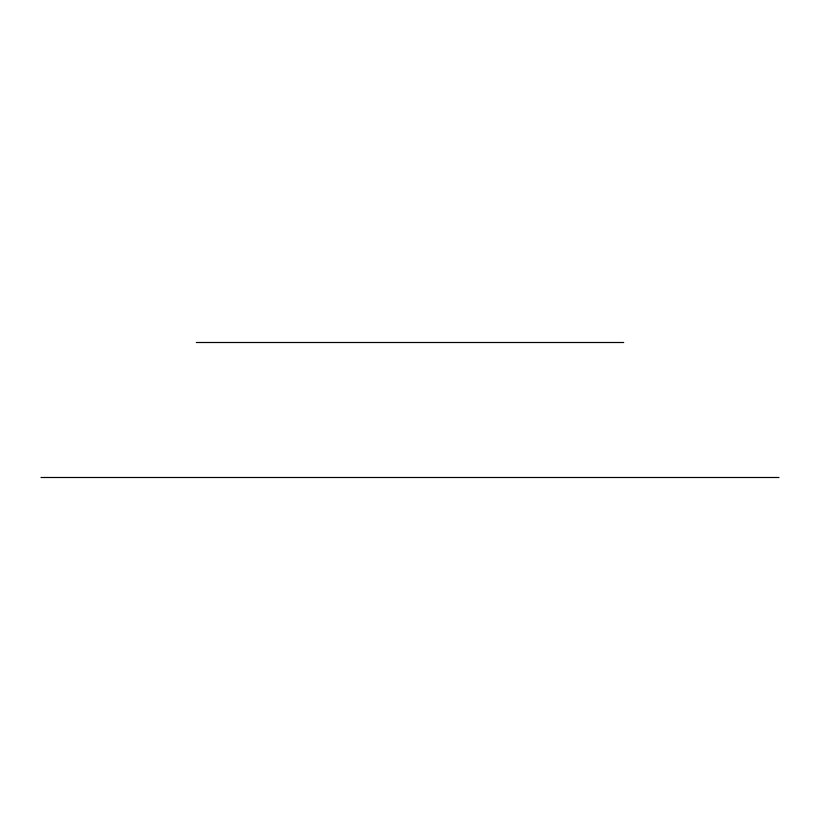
<?xml version="1.0" encoding="UTF-8"?>
<svg xmlns="http://www.w3.org/2000/svg" width="820" height="820" viewBox="0 0 820 820"><rect width="100%" height="100%" fill="white"/><g stroke="black" fill="none" stroke-linecap="round" stroke-linejoin="round"><path stroke-width="1.23" d="M196.277 342.504L623.723 342.504M41 477.496L779 477.496"/></g></svg>
